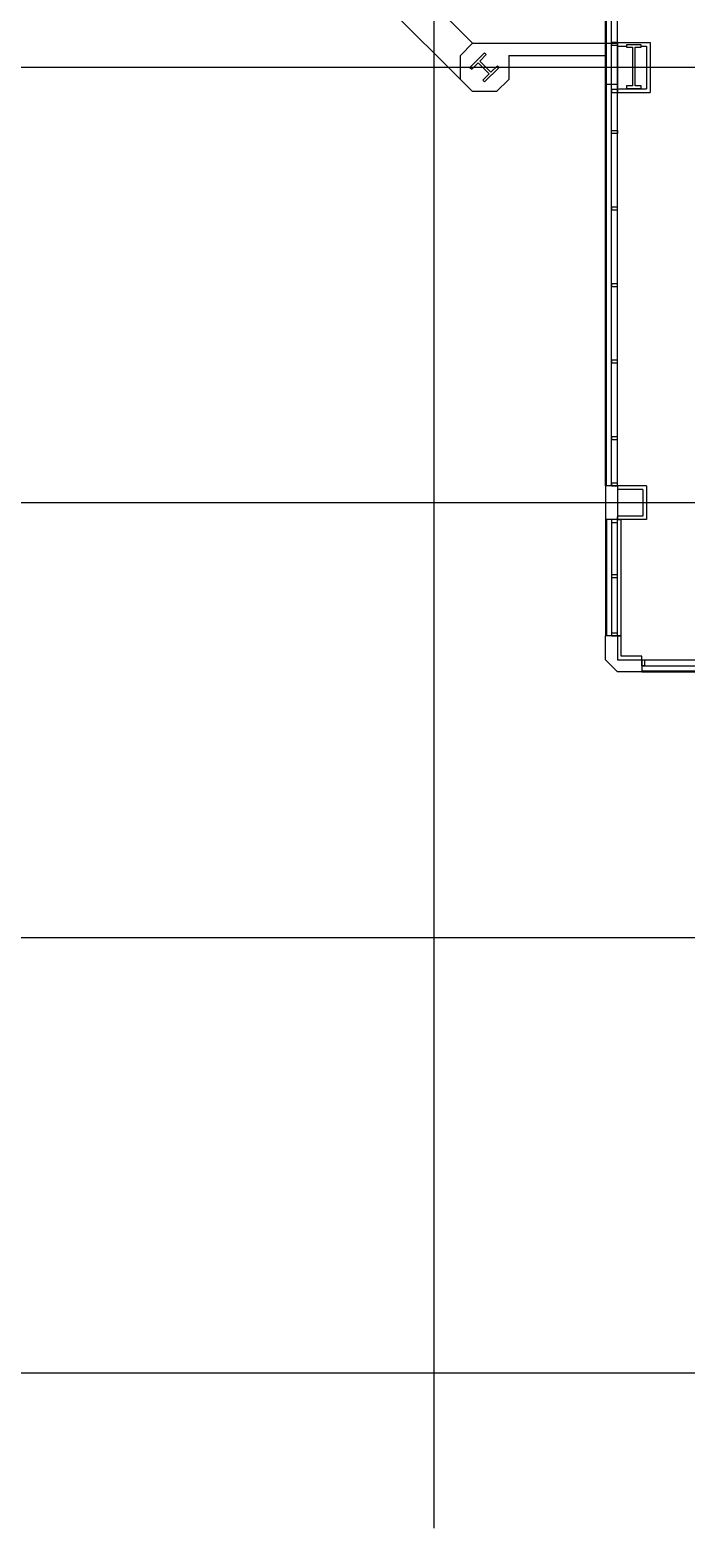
# Model space of a CAD drawing. Header units: millimetres. Extents: x 18694 to 89916, y 18694 to 89916.
# Drawn here: x 50039 to 63821, y 18694 to 50165 of the extents above; entities that cross this region are included whole.
import ezdxf

# ---------------------------------------------------------------- set-up
doc = ezdxf.new("R2010")
doc.units = ezdxf.units.MM
for name, color, linetype in [('E-B-FURR', 7, 'CONTINUOUS'), ('E-B-GLAZ', 7, 'CONTINUOUS'), ('E-B-MULL', 7, 'CONTINUOUS'), ('E-B-SHEL', 7, 'CONTINUOUS'), ('E-C-HEAD', 7, 'CONTINUOUS'), ('E-F-SILL', 7, 'CONTINUOUS'), ('E-S-COLM', 7, 'CONTINUOUS'), ('GRIDLN', 7, 'CONTINUOUS')]:
    doc.layers.add(name, color=color, linetype=linetype)

msp = doc.modelspace()

# ---------------------------------------------------------------- linework, layer by layer
at = {"layer": 'E-B-FURR', "color": 6}
for p, q in [((62382.4, 40589.2), (62382.4, 52003.045803)), ((62382.4, 49903.490642), (63068.2, 49903.490642)), ((62382.4, 49903.490642), (62382.4, 49827.290642)), ((62382.4, 49827.290642), (62572.9, 49827.290642)), ((62877.7, 49827.290642), (62992, 49827.290642)), ((62992, 49827.290642), (62992, 48927.909358)), ((63068.2, 49903.490642), (63068.2, 48851.709358)), ((62382.4, 48927.909358), (62992, 48927.909358)), ((62382.4, 48927.909358), (62382.4, 48851.709358)), ((62382.4, 48851.709358), (63068.2, 48851.709358)), ((62992, 40589.2), (62382.4, 40589.2)), ((62915.8, 40513), (62382.4, 40513)), ((62915.8, 40513), (62915.8, 39954.2)), ((62992, 40589.2), (62992, 39878)), ((62915.8, 39954.2), (62382.4, 39954.2)), ((62992, 39878), (62382.4, 39878)), ((62890.4, 36931.6), (65389.988854, 36931.6))]:
    msp.add_line(p, q, dxfattribs=at)
msp.add_lwpolyline([(62890.4, 36931.6), (62890.4, 37007.8), (62458.6, 37007.8), (62458.6, 37439.6), (62382.4, 37439.6)], dxfattribs=at)
at = {"layer": 'E-B-GLAZ', "color": 8}
for p, q in [((62128.4, 40589.2), (62128.4, 52060.74264)), ((62153.8, 40589.2), (62153.8, 52060.74264)), ((62255.4, 40589.2), (62255.4, 52060.74264)), ((62128.4, 39878), (62128.4, 37439.6)), ((62153.8, 39878), (62153.8, 37439.6)), ((62255.4, 39878), (62255.4, 37439.6)), ((62890.4, 36804.6), (65303.4, 36804.6)), ((62890.4, 36703), (65201.8, 36703)), ((62890.4, 36677.6), (65176.4, 36677.6))]:
    msp.add_line(p, q, dxfattribs=at)
at = {"layer": 'E-B-MULL', "color": 8}
for points in [[(62255.4, 49847.003659), (62382.4, 49847.003659), (62382.4, 49904.153659), (62255.4, 49904.153659), (62255.4, 49847.003659), (62255.4, 49847.003659)], [(62255.4, 48853.871863), (62382.4, 48853.871863), (62382.4, 48911.021863), (62255.4, 48911.021863), (62255.4, 48853.871863), (62255.4, 48853.871863)], [(62255.4, 48050.45), (62382.4, 48050.45), (62382.4, 47993.3), (62255.4, 47993.3), (62255.4, 48050.45), (62255.4, 48050.45)], [(62255.4, 46385.1625), (62382.4, 46385.1625), (62382.4, 46442.3125), (62255.4, 46442.3125), (62255.4, 46385.1625), (62255.4, 46385.1625)], [(62255.4, 44777.025), (62382.4, 44777.025), (62382.4, 44834.175), (62255.4, 44834.175), (62255.4, 44777.025), (62255.4, 44777.025)], [(62255.4, 43168.8875), (62382.4, 43168.8875), (62382.4, 43226.0375), (62255.4, 43226.0375), (62255.4, 43168.8875), (62255.4, 43168.8875)], [(62255.4, 41560.75), (62382.4, 41560.75), (62382.4, 41617.9), (62255.4, 41617.9), (62255.4, 41560.75), (62255.4, 41560.75)], [(62255.4, 40589.2), (62382.4, 40589.2), (62382.4, 40646.35), (62255.4, 40646.35), (62255.4, 40589.2), (62255.4, 40589.2)], [(62255.4, 39820.85), (62382.4, 39820.85), (62382.4, 39878), (62255.4, 39878), (62255.4, 39820.85), (62255.4, 39820.85)], [(62255.4, 38660.819427), (62382.4, 38660.819427), (62382.4, 38717.969427), (62255.4, 38717.969427), (62255.4, 38660.819427), (62255.4, 38660.819427)], [(62255.4, 37439.6), (62382.4, 37439.6), (62382.4, 37496.75), (62255.4, 37496.75), (62255.4, 37439.6), (62255.4, 37439.6)], [(62890.4, 36804.6), (62890.4, 36931.6), (62947.55, 36931.6), (62947.55, 36804.6), (62890.4, 36804.6), (62890.4, 36804.6)]]:
    msp.add_lwpolyline(points, close=True, dxfattribs=at)
at = {"layer": 'E-B-SHEL', "color": 2}
for p, q in [((59334.4, 48869.6), (48869.6, 59334.4)), ((59334.950469, 49885.6), (49885.6, 59334.950469)), ((59080.4, 49631.6), (59334.4, 49885.6)), ((59334.4, 49885.6), (62382.4, 49885.6)), ((62382.4, 49811.899639), (62382.4, 48948.299639)), ((59080.4, 49123.6), (59080.4, 49631.6)), ((60096.4, 49631.6), (62128.4, 49631.6)), ((60096.4, 49631.6), (60096.4, 49123.6)), ((62128.4, 49631.6), (62128.4, 49022)), ((60096.4, 49123.6), (59842.4, 48869.6)), ((59842.4, 48869.6), (59334.4, 48869.6)), ((62382.4, 49022), (62128.4, 49022)), ((62128.4, 40589.2), (62128.4, 39878)), ((62382.4, 40589.2), (62128.4, 40589.2)), ((62382.4, 40589.2), (62382.4, 39878)), ((62382.4, 39878), (62128.4, 39878)), ((62382.4, 37439.6), (62128.4, 37439.6)), ((62128.4, 36931.6), (62128.4, 37439.6)), ((62382.4, 37439.6), (62382.4, 36931.6)), ((62382.4, 36677.6), (62128.4, 36931.6)), ((62382.4, 36931.6), (62890.4, 36931.6)), ((62890.4, 36931.6), (62890.4, 36677.6)), ((62890.4, 36677.6), (62382.4, 36677.6))]:
    msp.add_line(p, q, dxfattribs=at)
at = {"layer": 'E-C-HEAD', "color": 5}
msp.add_line((62382.4, 37439.6), (62382.4, 39939.188854), dxfattribs=at)
at = {"layer": 'E-F-SILL', "color": 8}
for points in [[(62382.4, 37439.6), (62458.6, 37439.6), (62458.6, 39878), (62458.6, 39878)], [(62382.4, 39878), (62382.4, 39878), (62458.6, 39878), (62458.6, 39878)], [(63792.262789, 36699.393175), (63792.262789, 36699.393175), (63792.262789, 36699.393175)]]:
    msp.add_lwpolyline(points, dxfattribs=at)
at = {"layer": 'E-S-COLM', "color": 8}
for points in [[(62877.7, 49801.890642), (62877.7, 49852.690642), (62572.9, 49852.690642), (62572.9, 49801.890642), (62699.9, 49801.890642), (62699.9, 48989.090642), (62572.9, 48989.090642), (62572.9, 48938.290642), (62877.7, 48938.290642), (62877.7, 48989.090642), (62750.7, 48989.090642), (62750.7, 49801.890642), (62877.7, 49801.890642), (62877.7, 49801.890642)], [(59552.478964, 49108.192309), (59588.4, 49072.271299), (59893.728701, 49377.6), (59857.807691, 49413.521036), (59723.103845, 49278.81719), (59489.61719, 49512.303845), (59624.321036, 49647.007691), (59588.4, 49682.928701), (59283.071299, 49377.6), (59318.992309, 49341.678964), (59453.696155, 49476.38281), (59687.18281, 49242.896155), (59552.478964, 49108.192309), (59552.478964, 49108.192309)]]:
    msp.add_lwpolyline(points, close=True, dxfattribs=at)
at = {"layer": 'GRIDLN', "color": 9}
for p, q in [((58521.6, 88696.8), (58521.6, 18694.4)), ((88696.8, 49377.6), (18694.4, 49377.6)), ((88696.8, 40233.6), (18694.4, 40233.6)), ((88696.8, 31089.6), (18694.4, 31089.6)), ((88696.8, 31089.6), (18694.4, 31089.6)), ((88696.8, 21945.6), (18694.4, 21945.6)), ((88764.859529, 21945.6), (18762.459529, 21945.6))]:
    msp.add_line(p, q, dxfattribs=at)

doc.saveas('drawing.dxf')
